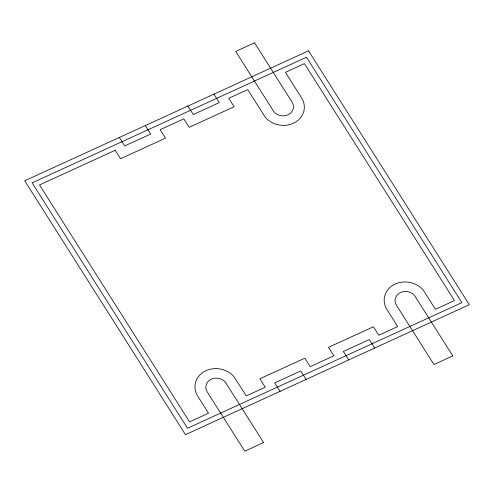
<?xml version="1.0" encoding="UTF-8"?>
<svg xmlns="http://www.w3.org/2000/svg" width="494" height="494" viewBox="0 0 494 494"><rect width="100%" height="100%" fill="white"/><g stroke="black" fill="none" stroke-linecap="round" stroke-linejoin="round"><path stroke-width="0.74" d="M213.921 94.156L219.28 102.622L193.259 114.534L187.899 106.074M374.693 348.029L369.333 339.563L343.311 351.481L348.671 359.941M145.329 125.569L150.689 134.028L124.667 145.94L119.307 137.48M306.101 379.435L300.741 370.975L274.72 382.887L280.079 391.347M254.527 42.817L235.7 51.438L273.911 111.774A10.905 9.472 8.7 0 0 288.311 114.67A10.905 9.472 8.7 0 0 292.331 102.505L254.527 42.817M308.528 50.839L24.7 180.798L185.472 434.671L469.3 304.705L308.528 50.839M306.478 57.236L32.11 182.866L187.522 428.273L461.89 302.643L306.478 57.236M115.207 150.275L39.52 184.929L189.573 421.876L208.511 413.206L197.23 395.361A21.81 18.945 8.7 0 1 205.269 371.037A21.81 18.945 8.7 0 1 234.07 376.836L246.259 395.922L265.259 387.222L259.9 378.756L304.841 358.181L310.201 366.641L333.851 355.81L328.491 347.35L373.433 326.769L378.793 335.235L397.726 326.565L386.444 308.719A21.81 18.945 8.7 0 1 394.49 284.396A21.81 18.945 8.7 0 1 423.29 290.194L435.48 309.275L454.48 300.574L304.428 63.633L285.427 72.334L302.069 98.639A21.81 18.945 8.7 0 1 294.023 122.963A21.81 18.945 8.7 0 1 265.222 117.164L247.673 89.618L228.741 98.287L234.1 106.753L189.159 127.329L183.799 118.869L160.149 129.694L165.509 138.159L120.567 158.735L115.207 150.275M263.592 442.562L244.765 451.183L206.961 391.495A10.905 9.472 8.7 0 1 210.981 379.33A10.905 9.472 8.7 0 1 225.381 382.226L263.592 442.562M452.813 355.921L433.985 364.541L396.182 304.854A10.905 9.472 8.7 0 1 400.202 292.689A10.905 9.472 8.7 0 1 414.602 295.585L452.813 355.921"/></g></svg>
